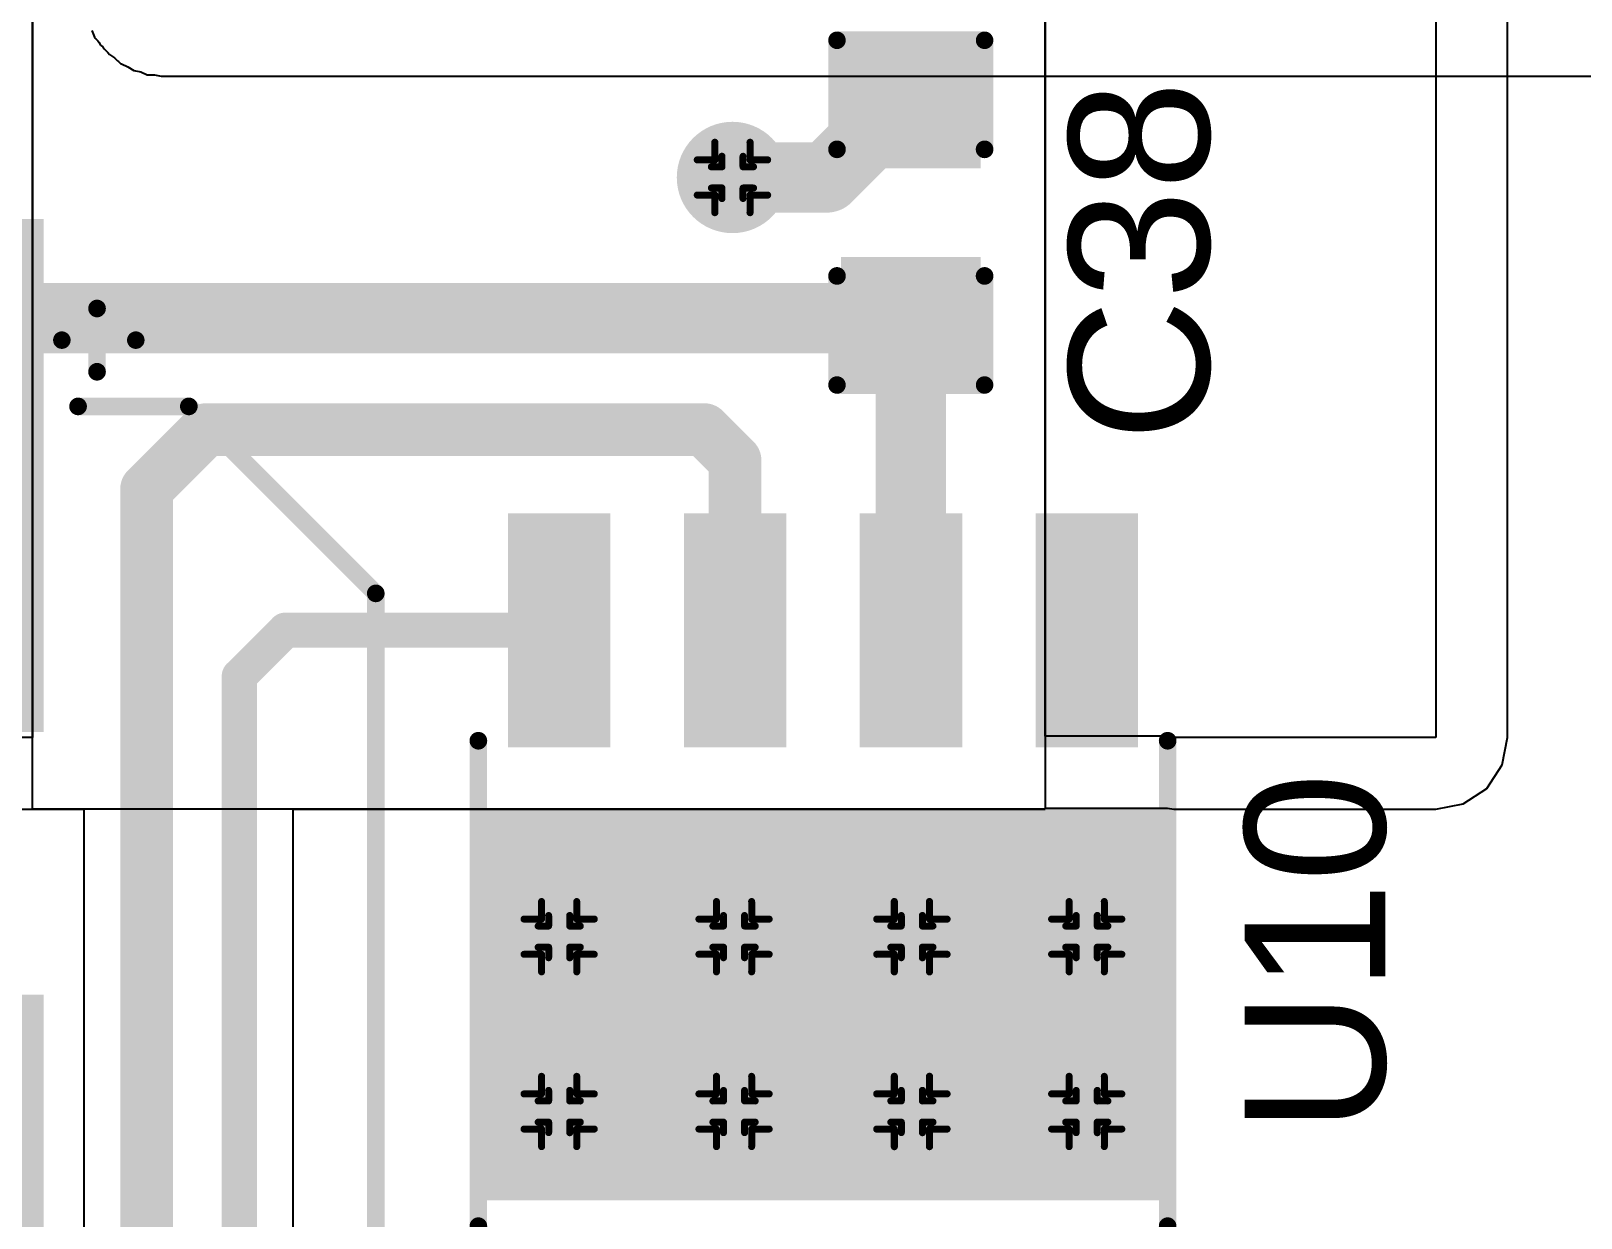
# Model space of a CAD drawing. Header units: inches. Extents: x -5 to 5258, y -4 to 5281.
# Drawn here: x 11.18 to 22.37, y 76.6 to 85.17 of the extents above; entities that cross this region are included whole.
import ezdxf

# ---------------------------------------------------------------- set-up
doc = ezdxf.new("R2010")
doc.units = ezdxf.units.IN
for name, color, linetype in [('Bottom Layer', 5, 'Continuous'), ('Bottom Solder', 6, 'Continuous'), ('Drill Drawing', 1, 'Continuous'), ('Top Layer', 1, 'Continuous'), ('Top Overlay', 2, 'Continuous'), ('Top Paste', 8, 'Continuous'), ('Top Solder', 216, 'Continuous'), ('Via Holes', 16, 'Continuous')]:
    doc.layers.add(name, color=color, linetype=linetype)
doc.styles.add('Arial', font='', dxfattribs={"height": 0.2})
doc.styles.get('Arial').set_extended_font_data('Arial')

# ---------------------------------------------------------------- blocks, each defined once
blk = doc.blocks.new('8_SO_P____P___5')
at = {"layer": 'Top Layer'}
for points in [[(-3.475, 2.205), (-1.925, 2.205), (-1.925, 1.605), (-3.475, 1.605)], [(1.925, 2.205), (3.475, 2.205), (3.475, 1.605), (1.925, 1.605)], [(-1.144, 1.144), (1.144, 1.144), (1.144, -1.144), (-1.144, -1.144)], [(-3.475, 0.935), (-1.925, 0.935), (-1.925, 0.335), (-3.475, 0.335)], [(1.925, 0.935), (3.475, 0.935), (3.475, 0.335), (1.925, 0.335)], [(-3.475, -0.335), (-1.925, -0.335), (-1.925, -0.935), (-3.475, -0.935)], [(1.925, -0.335), (3.475, -0.335), (3.475, -0.935), (1.925, -0.935)], [(-3.475, -1.605), (-1.925, -1.605), (-1.925, -2.205), (-3.475, -2.205)], [(1.925, -1.605), (3.475, -1.605), (3.475, -2.205), (1.925, -2.205)]]:
    blk.add_hatch(color=1, dxfattribs=at).paths.add_polyline_path(points)
at = {"layer": 'Top Paste'}
for points in [[(-3.475, 2.205), (-1.925, 2.205), (-1.925, 1.605), (-3.475, 1.605)], [(1.925, 2.205), (3.475, 2.205), (3.475, 1.605), (1.925, 1.605)], [(-1.144, 1.144), (1.144, 1.144), (1.144, -1.144), (-1.144, -1.144)], [(-3.475, 0.935), (-1.925, 0.935), (-1.925, 0.335), (-3.475, 0.335)], [(1.925, 0.935), (3.475, 0.935), (3.475, 0.335), (1.925, 0.335)], [(-3.475, -0.335), (-1.925, -0.335), (-1.925, -0.935), (-3.475, -0.935)], [(1.925, -0.335), (3.475, -0.335), (3.475, -0.935), (1.925, -0.935)], [(-3.475, -1.605), (-1.925, -1.605), (-1.925, -2.205), (-3.475, -2.205)], [(1.925, -1.605), (3.475, -1.605), (3.475, -2.205), (1.925, -2.205)]]:
    blk.add_hatch(color=8, dxfattribs=at).paths.add_polyline_path(points)
at = {"layer": 'Top Solder'}
for points in [[(-3.545, 2.275), (-1.855, 2.275), (-1.855, 1.535), (-3.545, 1.535)], [(1.855, 2.275), (3.545, 2.275), (3.545, 1.535), (1.855, 1.535)], [(-1.214, 1.214), (1.214, 1.214), (1.214, -1.214), (-1.214, -1.214)], [(-3.545, 1.005), (-1.855, 1.005), (-1.855, 0.265), (-3.545, 0.265)], [(1.855, 1.005), (3.545, 1.005), (3.545, 0.265), (1.855, 0.265)], [(-3.545, -0.265), (-1.855, -0.265), (-1.855, -1.005), (-3.545, -1.005)], [(1.855, -0.265), (3.545, -0.265), (3.545, -1.005), (1.855, -1.005)], [(-3.545, -1.535), (-1.855, -1.535), (-1.855, -2.275), (-3.545, -2.275)], [(1.855, -1.535), (3.545, -1.535), (3.545, -2.275), (1.855, -2.275)]]:
    blk.add_hatch(color=216, dxfattribs=at).paths.add_polyline_path(points)
at = {"layer": 'Top Overlay', "const_width": 0.127}
for points in [[(-1.603, 2.489), (1.902, 2.489)], [(-3.763, 2.045), (-3.636, 1.918)], [(-3.763, 2.045), (-3.763, 1.791)], [(-3.636, 1.918), (-3.763, 1.791)], [(-1.603, -2.489), (1.902, -2.489)]]:
    blk.add_lwpolyline(points, dxfattribs=at)
at = {"layer": 'Top Overlay', "const_width": 0.0635}
for points in [[(-1.635, 2.489, 1), (-1.571, 2.489, 1)], [(1.87, 2.489, 1), (1.934, 2.489, 1)], [(-3.795, 2.045, 1), (-3.732, 2.045, 1)], [(-3.795, 2.045, 1), (-3.732, 2.045, 1)], [(-3.668, 1.918, 1), (-3.605, 1.918, 1)], [(-3.668, 1.918, 1), (-3.605, 1.918, 1)], [(-3.795, 1.791, 1), (-3.732, 1.791, 1)], [(-3.795, 1.791, 1), (-3.732, 1.791, 1)], [(-1.635, -2.489, 1), (-1.571, -2.489, 1)], [(1.87, -2.489, 1), (1.934, -2.489, 1)]]:
    blk.add_lwpolyline(points, format="xyb", close=True, dxfattribs=at)
blk = doc.blocks.new('C___0603_132')
at = {"layer": 'Top Layer'}
for points in [[(-0.381, 0.445), (-0.381, -0.445), (-1.143, -0.445), (-1.143, 0.445)], [(1.143, 0.445), (1.143, -0.445), (0.381, -0.445), (0.381, 0.445)]]:
    blk.add_hatch(color=1, dxfattribs=at).paths.add_polyline_path(points)
at = {"layer": 'Top Paste'}
for points in [[(-0.381, 0.445), (-0.381, -0.445), (-1.143, -0.445), (-1.143, 0.445)], [(1.143, 0.445), (1.143, -0.445), (0.381, -0.445), (0.381, 0.445)]]:
    blk.add_hatch(color=8, dxfattribs=at).paths.add_polyline_path(points)
at = {"layer": 'Top Solder'}
for points in [[(-0.321, 0.504), (-0.321, -0.504), (-1.203, -0.504), (-1.203, 0.504)], [(1.203, 0.504), (1.203, -0.504), (0.321, -0.504), (0.321, 0.504)]]:
    blk.add_hatch(color=216, dxfattribs=at).paths.add_polyline_path(points)
at = {"layer": 'Top Overlay', "const_width": 0.127}
for points in [[(-0.457, 0.533), (-1.245, 0.533)], [(-1.245, -0.533), (-1.245, 0.533)], [(1.245, 0.533), (0.457, 0.533)], [(1.245, -0.533), (1.245, 0.533)], [(-0.457, -0.533), (-1.245, -0.533)], [(1.245, -0.533), (0.457, -0.533)]]:
    blk.add_lwpolyline(points, dxfattribs=at)
at = {"layer": 'Top Overlay', "const_width": 0.0635}
for points in [[(-1.276, 0.533, 1), (-1.213, 0.533, 1)], [(-1.276, 0.533, 1), (-1.213, 0.533, 1)], [(-0.489, 0.533, 1), (-0.425, 0.533, 1)], [(0.425, 0.533, 1), (0.489, 0.533, 1)], [(1.213, 0.533, 1), (1.276, 0.533, 1)], [(1.213, 0.533, 1), (1.276, 0.533, 1)], [(-1.276, -0.533, 1), (-1.213, -0.533, 1)], [(-1.276, -0.533, 1), (-1.213, -0.533, 1)], [(-0.489, -0.533, 1), (-0.425, -0.533, 1)], [(0.425, -0.533, 1), (0.489, -0.533, 1)], [(1.213, -0.533, 1), (1.276, -0.533, 1)], [(1.213, -0.533, 1), (1.276, -0.533, 1)]]:
    blk.add_lwpolyline(points, format="xyb", close=True, dxfattribs=at)
blk = doc.blocks.new('50SVPF10M_135')
at = {"layer": 'Top Layer'}
for points in [[(-4.55, 0.8), (-1.05, 0.8), (-1.05, -0.8), (-4.55, -0.8)], [(1.05, 0.8), (4.55, 0.8), (4.55, -0.8), (1.05, -0.8)]]:
    blk.add_hatch(color=1, dxfattribs=at).paths.add_polyline_path(points)
at = {"layer": 'Top Paste'}
for points in [[(-4.55, 0.8), (-1.05, 0.8), (-1.05, -0.8), (-4.55, -0.8)], [(1.05, 0.8), (4.55, 0.8), (4.55, -0.8), (1.05, -0.8)]]:
    blk.add_hatch(color=8, dxfattribs=at).paths.add_polyline_path(points)
at = {"layer": 'Top Solder'}
for points in [[(-4.652, 0.902), (-0.948, 0.902), (-0.948, -0.902), (-4.652, -0.902)], [(0.948, 0.902), (4.652, 0.902), (4.652, -0.902), (0.948, -0.902)]]:
    blk.add_hatch(color=216, dxfattribs=at).paths.add_polyline_path(points)
at = {"layer": 'Top Overlay', "const_width": 0.127}
for points in [[(-3.3, 1.95), (-1.95, 3.3)], [(3.3, 3.3), (-1.95, 3.3)], [(3.3, 1.15), (3.3, 3.3)], [(-3.3, 1.15), (-3.3, 1.95)], [(-3.779, 1.033), (-3.779, 1.567)], [(-3.55, 1.287), (-4.007, 1.287)], [(-3.3, -1.95), (-3.3, -1.15)], [(3.3, -3.3), (3.3, -1.15)], [(-1.95, -3.3), (-3.3, -1.95)], [(3.3, -3.3), (-1.95, -3.3)]]:
    blk.add_lwpolyline(points, dxfattribs=at)
at = {"layer": 'Top Overlay', "const_width": 0.0635}
for points in [[(-1.982, 3.3, 1), (-1.918, 3.3, 1)], [(-1.982, 3.3, 1), (-1.918, 3.3, 1)], [(3.268, 3.3, 1), (3.332, 3.3, 1)], [(3.268, 3.3, 1), (3.332, 3.3, 1)], [(-3.332, 1.95, 1), (-3.268, 1.95, 1)], [(-3.332, 1.95, 1), (-3.268, 1.95, 1)], [(-3.81, 1.567, 1), (-3.747, 1.567, 1)], [(-4.039, 1.287, 1), (-3.975, 1.287, 1)], [(-3.582, 1.287, 1), (-3.518, 1.287, 1)], [(-3.332, 1.15, 1), (-3.268, 1.15, 1)], [(3.268, 1.15, 1), (3.332, 1.15, 1)], [(-3.81, 1.033, 1), (-3.747, 1.033, 1)], [(-3.332, -1.15, 1), (-3.268, -1.15, 1)], [(3.268, -1.15, 1), (3.332, -1.15, 1)], [(-3.332, -1.95, 1), (-3.268, -1.95, 1)], [(-3.332, -1.95, 1), (-3.268, -1.95, 1)], [(-1.982, -3.3, 1), (-1.918, -3.3, 1)], [(-1.982, -3.3, 1), (-1.918, -3.3, 1)], [(3.268, -3.3, 1), (3.332, -3.3, 1)], [(3.268, -3.3, 1), (3.332, -3.3, 1)]]:
    blk.add_lwpolyline(points, format="xyb", close=True, dxfattribs=at)

msp = doc.modelspace()

# ---------------------------------------------------------------- hatches: boundary and pattern name
at = {"layer": 'Bottom Layer'}
h = msp.add_hatch(color=5, dxfattribs=at)
edge = h.paths.add_edge_path()
edge.add_arc((16.241, 84.117), 0.3, 0, 360)
h = msp.add_hatch(color=5, dxfattribs=at)
edge = h.paths.add_edge_path()
edge.add_arc((14.99, 78.635), 0.3, 0, 360)
h = msp.add_hatch(color=5, dxfattribs=at)
edge = h.paths.add_edge_path()
edge.add_arc((16.253, 78.635), 0.3, 0, 360)
h = msp.add_hatch(color=5, dxfattribs=at)
edge = h.paths.add_edge_path()
edge.add_arc((17.537, 78.635), 0.3, 0, 360)
h = msp.add_hatch(color=5, dxfattribs=at)
edge = h.paths.add_edge_path()
edge.add_arc((18.8, 78.635), 0.3, 0, 360)
h = msp.add_hatch(color=5, dxfattribs=at)
edge = h.paths.add_edge_path()
edge.add_arc((14.99, 77.373), 0.3, 0, 360)
h = msp.add_hatch(color=5, dxfattribs=at)
edge = h.paths.add_edge_path()
edge.add_arc((16.253, 77.373), 0.3, 0, 360)
h = msp.add_hatch(color=5, dxfattribs=at)
edge = h.paths.add_edge_path()
edge.add_arc((17.537, 77.373), 0.3, 0, 360)
h = msp.add_hatch(color=5, dxfattribs=at)
edge = h.paths.add_edge_path()
edge.add_arc((18.8, 77.373), 0.3, 0, 360)
at = {"layer": 'Bottom Solder'}
h = msp.add_hatch(color=6, dxfattribs=at)
edge = h.paths.add_edge_path()
edge.add_arc((16.241, 84.117), 0.402, 0, 360)
h = msp.add_hatch(color=6, dxfattribs=at)
edge = h.paths.add_edge_path()
edge.add_arc((14.99, 78.635), 0.402, 0, 360)
h = msp.add_hatch(color=6, dxfattribs=at)
edge = h.paths.add_edge_path()
edge.add_arc((16.253, 78.635), 0.402, 0, 360)
h = msp.add_hatch(color=6, dxfattribs=at)
edge = h.paths.add_edge_path()
edge.add_arc((17.537, 78.635), 0.402, 0, 360)
h = msp.add_hatch(color=6, dxfattribs=at)
edge = h.paths.add_edge_path()
edge.add_arc((18.8, 78.635), 0.402, 0, 360)
h = msp.add_hatch(color=6, dxfattribs=at)
edge = h.paths.add_edge_path()
edge.add_arc((14.99, 77.373), 0.402, 0, 360)
h = msp.add_hatch(color=6, dxfattribs=at)
edge = h.paths.add_edge_path()
edge.add_arc((16.253, 77.373), 0.402, 0, 360)
h = msp.add_hatch(color=6, dxfattribs=at)
edge = h.paths.add_edge_path()
edge.add_arc((17.537, 77.373), 0.402, 0, 360)
h = msp.add_hatch(color=6, dxfattribs=at)
edge = h.paths.add_edge_path()
edge.add_arc((18.8, 77.373), 0.402, 0, 360)
at = {"layer": 'Top Layer'}
h = msp.add_hatch(color=1, dxfattribs=at)
edge = h.paths.add_edge_path()
edge.add_arc((16.241, 84.117), 0.3, 0, 360)
msp.add_hatch(color=1, dxfattribs=at).paths.add_polyline_path([(19.384, 79.564), (14.406, 79.564), (14.406, 76.731), (19.384, 76.731)])
h = msp.add_hatch(color=1, dxfattribs=at)
edge = h.paths.add_edge_path()
edge.add_arc((14.99, 78.635), 0.3, 0, 360)
h = msp.add_hatch(color=1, dxfattribs=at)
edge = h.paths.add_edge_path()
edge.add_arc((16.253, 78.635), 0.3, 0, 360)
h = msp.add_hatch(color=1, dxfattribs=at)
edge = h.paths.add_edge_path()
edge.add_arc((17.537, 78.635), 0.3, 0, 360)
h = msp.add_hatch(color=1, dxfattribs=at)
edge = h.paths.add_edge_path()
edge.add_arc((18.8, 78.635), 0.3, 0, 360)
h = msp.add_hatch(color=1, dxfattribs=at)
edge = h.paths.add_edge_path()
edge.add_arc((14.99, 77.373), 0.3, 0, 360)
h = msp.add_hatch(color=1, dxfattribs=at)
edge = h.paths.add_edge_path()
edge.add_arc((16.253, 77.373), 0.3, 0, 360)
h = msp.add_hatch(color=1, dxfattribs=at)
edge = h.paths.add_edge_path()
edge.add_arc((17.537, 77.373), 0.3, 0, 360)
h = msp.add_hatch(color=1, dxfattribs=at)
edge = h.paths.add_edge_path()
edge.add_arc((18.8, 77.373), 0.3, 0, 360)
at = {"layer": 'Top Solder'}
h = msp.add_hatch(color=216, dxfattribs=at)
edge = h.paths.add_edge_path()
edge.add_arc((16.241, 84.117), 0.402, 0, 360)
h = msp.add_hatch(color=216, dxfattribs=at)
edge = h.paths.add_edge_path()
edge.add_arc((14.99, 78.635), 0.402, 0, 360)
h = msp.add_hatch(color=216, dxfattribs=at)
edge = h.paths.add_edge_path()
edge.add_arc((16.253, 78.635), 0.402, 0, 360)
h = msp.add_hatch(color=216, dxfattribs=at)
edge = h.paths.add_edge_path()
edge.add_arc((17.537, 78.635), 0.402, 0, 360)
h = msp.add_hatch(color=216, dxfattribs=at)
edge = h.paths.add_edge_path()
edge.add_arc((18.8, 78.635), 0.402, 0, 360)
h = msp.add_hatch(color=216, dxfattribs=at)
edge = h.paths.add_edge_path()
edge.add_arc((14.99, 77.373), 0.402, 0, 360)
h = msp.add_hatch(color=216, dxfattribs=at)
edge = h.paths.add_edge_path()
edge.add_arc((16.253, 77.373), 0.402, 0, 360)
h = msp.add_hatch(color=216, dxfattribs=at)
edge = h.paths.add_edge_path()
edge.add_arc((17.537, 77.373), 0.402, 0, 360)
h = msp.add_hatch(color=216, dxfattribs=at)
edge = h.paths.add_edge_path()
edge.add_arc((18.8, 77.373), 0.402, 0, 360)
at = {"layer": 'Via Holes'}
h = msp.add_hatch(color=7, dxfattribs=at)
edge = h.paths.add_edge_path()
edge.add_arc((16.241, 84.117), 0.15, 0, 360)
h = msp.add_hatch(color=7, dxfattribs=at)
edge = h.paths.add_edge_path()
edge.add_arc((14.99, 78.635), 0.15, 0, 360)
h = msp.add_hatch(color=7, dxfattribs=at)
edge = h.paths.add_edge_path()
edge.add_arc((16.253, 78.635), 0.15, 0, 360)
h = msp.add_hatch(color=7, dxfattribs=at)
edge = h.paths.add_edge_path()
edge.add_arc((17.537, 78.635), 0.15, 0, 360)
h = msp.add_hatch(color=7, dxfattribs=at)
edge = h.paths.add_edge_path()
edge.add_arc((18.8, 78.635), 0.15, 0, 360)
h = msp.add_hatch(color=7, dxfattribs=at)
edge = h.paths.add_edge_path()
edge.add_arc((14.99, 77.373), 0.15, 0, 360)
h = msp.add_hatch(color=7, dxfattribs=at)
edge = h.paths.add_edge_path()
edge.add_arc((16.253, 77.373), 0.15, 0, 360)
h = msp.add_hatch(color=7, dxfattribs=at)
edge = h.paths.add_edge_path()
edge.add_arc((17.537, 77.373), 0.15, 0, 360)
h = msp.add_hatch(color=7, dxfattribs=at)
edge = h.paths.add_edge_path()
edge.add_arc((18.8, 77.373), 0.15, 0, 360)

# ---------------------------------------------------------------- linework, layer by layer
at = {"layer": 'Bottom Layer'}
for p, q in [((11.615, 85.178), (11.634, 85.13)), ((11.634, 85.13), (11.639, 85.124)), ((11.639, 85.124), (11.64, 85.123)), ((11.64, 85.123), (11.641, 85.121)), ((11.641, 85.121), (11.653, 85.109)), ((11.653, 85.109), (11.658, 85.103)), ((11.658, 85.103), (11.665, 85.095)), ((11.665, 85.095), (11.678, 85.073)), ((11.678, 85.073), (11.693, 85.061)), ((11.693, 85.061), (11.703, 85.046)), ((11.703, 85.046), (11.717, 85.032)), ((11.717, 85.032), (11.724, 85.027)), ((11.724, 85.027), (11.729, 85.019)), ((11.729, 85.019), (11.743, 85.005)), ((11.743, 85.005), (11.779, 84.982)), ((11.779, 84.982), (11.8, 84.96)), ((11.8, 84.96), (11.8, 84.96)), ((11.8, 84.96), (11.808, 84.955)), ((11.808, 84.955), (11.808, 84.955)), ((11.808, 84.955), (11.822, 84.941)), ((11.822, 84.941), (11.828, 84.937)), ((11.828, 84.937), (11.875, 84.917)), ((11.875, 84.917), (11.918, 84.889)), ((11.918, 84.889), (11.968, 84.879)), ((11.968, 84.879), (12.015, 84.859)), ((12.015, 84.859), (12.066, 84.859)), ((12.066, 84.859), (12.116, 84.849)), ((12.116, 84.849), (14.365, 84.849)), ((14.365, 84.849), (33.004, 84.849))]:
    msp.add_line(p, q, dxfattribs=at)
at = {"layer": 'Drill Drawing', "const_width": 0.0508}
for points in [[(16.114, 84.244), (16.114, 84.371)], [(16.114, 84.371), (16.368, 84.371)], [(16.165, 84.194), (16.165, 84.27)], [(16.165, 84.27), (16.317, 84.27)], [(16.317, 84.194), (16.317, 84.27)], [(16.368, 84.244), (16.368, 84.371)], [(15.987, 83.99), (15.987, 84.244)], [(15.987, 84.244), (16.114, 84.244)], [(16.089, 84.041), (16.089, 84.194)], [(16.089, 84.194), (16.165, 84.194)], [(16.317, 84.194), (16.393, 84.194)], [(16.368, 84.244), (16.495, 84.244)], [(16.393, 84.041), (16.393, 84.194)], [(16.495, 83.99), (16.495, 84.244)], [(15.987, 83.99), (16.114, 83.99)], [(16.089, 84.041), (16.165, 84.041)], [(16.114, 83.863), (16.114, 83.99)], [(16.165, 83.965), (16.165, 84.041)], [(16.165, 83.965), (16.317, 83.965)], [(16.317, 84.041), (16.393, 84.041)], [(16.317, 83.965), (16.317, 84.041)], [(16.368, 83.99), (16.495, 83.99)], [(16.368, 83.863), (16.368, 83.99)], [(16.114, 83.863), (16.368, 83.863)], [(14.863, 78.762), (14.863, 78.889)], [(14.863, 78.889), (15.117, 78.889)], [(14.914, 78.712), (14.914, 78.788)], [(14.914, 78.788), (15.066, 78.788)], [(15.066, 78.712), (15.066, 78.788)], [(15.117, 78.762), (15.117, 78.889)], [(16.126, 78.762), (16.126, 78.889)], [(16.126, 78.889), (16.38, 78.889)], [(16.176, 78.712), (16.176, 78.788)], [(16.176, 78.788), (16.329, 78.788)], [(16.329, 78.712), (16.329, 78.788)], [(16.38, 78.762), (16.38, 78.889)], [(17.41, 78.762), (17.41, 78.889)], [(17.41, 78.889), (17.664, 78.889)], [(17.461, 78.712), (17.461, 78.788)], [(17.461, 78.788), (17.613, 78.788)], [(17.613, 78.712), (17.613, 78.788)], [(17.664, 78.762), (17.664, 78.889)], [(18.673, 78.762), (18.673, 78.889)], [(18.673, 78.889), (18.927, 78.889)], [(18.724, 78.712), (18.724, 78.788)], [(18.724, 78.788), (18.876, 78.788)], [(18.876, 78.712), (18.876, 78.788)], [(18.927, 78.762), (18.927, 78.889)], [(14.736, 78.508), (14.736, 78.762)], [(14.736, 78.762), (14.863, 78.762)], [(14.837, 78.559), (14.837, 78.712)], [(14.837, 78.712), (14.914, 78.712)], [(15.066, 78.712), (15.142, 78.712)], [(15.117, 78.762), (15.244, 78.762)], [(15.142, 78.559), (15.142, 78.712)], [(15.244, 78.508), (15.244, 78.762)], [(15.999, 78.508), (15.999, 78.762)], [(15.999, 78.762), (16.126, 78.762)], [(16.1, 78.559), (16.1, 78.712)], [(16.1, 78.712), (16.176, 78.712)], [(16.329, 78.712), (16.405, 78.712)], [(16.38, 78.762), (16.507, 78.762)], [(16.405, 78.559), (16.405, 78.712)], [(16.507, 78.508), (16.507, 78.762)], [(17.283, 78.508), (17.283, 78.762)], [(17.283, 78.762), (17.41, 78.762)], [(17.384, 78.559), (17.384, 78.712)], [(17.384, 78.712), (17.461, 78.712)], [(17.613, 78.712), (17.689, 78.712)], [(17.664, 78.762), (17.791, 78.762)], [(17.689, 78.559), (17.689, 78.712)], [(17.791, 78.508), (17.791, 78.762)], [(18.546, 78.508), (18.546, 78.762)], [(18.546, 78.762), (18.673, 78.762)], [(18.647, 78.559), (18.647, 78.712)], [(18.647, 78.712), (18.724, 78.712)], [(18.876, 78.712), (18.952, 78.712)], [(18.927, 78.762), (19.054, 78.762)], [(18.952, 78.559), (18.952, 78.712)], [(19.054, 78.508), (19.054, 78.762)], [(14.837, 78.559), (14.914, 78.559)], [(14.914, 78.483), (14.914, 78.559)], [(15.066, 78.559), (15.142, 78.559)], [(15.066, 78.483), (15.066, 78.559)], [(16.1, 78.559), (16.176, 78.559)], [(16.176, 78.483), (16.176, 78.559)], [(16.329, 78.559), (16.405, 78.559)], [(16.329, 78.483), (16.329, 78.559)], [(17.384, 78.559), (17.461, 78.559)], [(17.461, 78.483), (17.461, 78.559)], [(17.613, 78.559), (17.689, 78.559)], [(17.613, 78.483), (17.613, 78.559)], [(18.647, 78.559), (18.724, 78.559)], [(18.724, 78.483), (18.724, 78.559)], [(18.876, 78.559), (18.952, 78.559)], [(18.876, 78.483), (18.876, 78.559)], [(14.736, 78.508), (14.863, 78.508)], [(14.863, 78.381), (14.863, 78.508)], [(14.914, 78.483), (15.066, 78.483)], [(15.117, 78.508), (15.244, 78.508)], [(15.117, 78.381), (15.117, 78.508)], [(15.999, 78.508), (16.126, 78.508)], [(16.126, 78.381), (16.126, 78.508)], [(16.176, 78.483), (16.329, 78.483)], [(16.38, 78.508), (16.507, 78.508)], [(16.38, 78.381), (16.38, 78.508)], [(17.283, 78.508), (17.41, 78.508)], [(17.41, 78.381), (17.41, 78.508)], [(17.461, 78.483), (17.613, 78.483)], [(17.664, 78.508), (17.791, 78.508)], [(17.664, 78.381), (17.664, 78.508)], [(18.546, 78.508), (18.673, 78.508)], [(18.673, 78.381), (18.673, 78.508)], [(18.724, 78.483), (18.876, 78.483)], [(18.927, 78.508), (19.054, 78.508)], [(18.927, 78.381), (18.927, 78.508)], [(14.863, 78.381), (15.117, 78.381)], [(16.126, 78.381), (16.38, 78.381)], [(17.41, 78.381), (17.664, 78.381)], [(18.673, 78.381), (18.927, 78.381)], [(14.863, 77.5), (14.863, 77.627)], [(14.863, 77.627), (15.117, 77.627)], [(15.117, 77.5), (15.117, 77.627)], [(16.126, 77.5), (16.126, 77.627)], [(16.126, 77.627), (16.38, 77.627)], [(16.38, 77.5), (16.38, 77.627)], [(17.41, 77.5), (17.41, 77.627)], [(17.41, 77.627), (17.664, 77.627)], [(17.664, 77.5), (17.664, 77.627)], [(18.673, 77.5), (18.673, 77.627)], [(18.673, 77.627), (18.927, 77.627)], [(18.927, 77.5), (18.927, 77.627)], [(14.736, 77.246), (14.736, 77.5)], [(14.736, 77.5), (14.863, 77.5)], [(14.837, 77.296), (14.837, 77.449)], [(14.837, 77.449), (14.914, 77.449)], [(14.914, 77.449), (14.914, 77.525)], [(14.914, 77.525), (15.066, 77.525)], [(15.066, 77.449), (15.066, 77.525)], [(15.066, 77.449), (15.142, 77.449)], [(15.117, 77.5), (15.244, 77.5)], [(15.142, 77.296), (15.142, 77.449)], [(15.244, 77.246), (15.244, 77.5)], [(15.999, 77.246), (15.999, 77.5)], [(15.999, 77.5), (16.126, 77.5)], [(16.1, 77.296), (16.1, 77.449)], [(16.1, 77.449), (16.176, 77.449)], [(16.176, 77.449), (16.176, 77.525)], [(16.176, 77.525), (16.329, 77.525)], [(16.329, 77.449), (16.329, 77.525)], [(16.329, 77.449), (16.405, 77.449)], [(16.38, 77.5), (16.507, 77.5)], [(16.405, 77.296), (16.405, 77.449)], [(16.507, 77.246), (16.507, 77.5)], [(17.283, 77.246), (17.283, 77.5)], [(17.283, 77.5), (17.41, 77.5)], [(17.384, 77.296), (17.384, 77.449)], [(17.384, 77.449), (17.461, 77.449)], [(17.461, 77.449), (17.461, 77.525)], [(17.461, 77.525), (17.613, 77.525)], [(17.613, 77.449), (17.613, 77.525)], [(17.613, 77.449), (17.689, 77.449)], [(17.664, 77.5), (17.791, 77.5)], [(17.689, 77.296), (17.689, 77.449)], [(17.791, 77.246), (17.791, 77.5)], [(18.546, 77.246), (18.546, 77.5)], [(18.546, 77.5), (18.673, 77.5)], [(18.647, 77.296), (18.647, 77.449)], [(18.647, 77.449), (18.724, 77.449)], [(18.724, 77.449), (18.724, 77.525)], [(18.724, 77.525), (18.876, 77.525)], [(18.876, 77.449), (18.876, 77.525)], [(18.876, 77.449), (18.952, 77.449)], [(18.927, 77.5), (19.054, 77.5)], [(18.952, 77.296), (18.952, 77.449)], [(19.054, 77.246), (19.054, 77.5)], [(14.736, 77.246), (14.863, 77.246)], [(14.837, 77.296), (14.914, 77.296)], [(14.863, 77.119), (14.863, 77.246)], [(14.914, 77.22), (14.914, 77.296)], [(14.914, 77.22), (15.066, 77.22)], [(15.066, 77.296), (15.142, 77.296)], [(15.066, 77.22), (15.066, 77.296)], [(15.117, 77.246), (15.244, 77.246)], [(15.117, 77.119), (15.117, 77.246)], [(15.999, 77.246), (16.126, 77.246)], [(16.1, 77.296), (16.176, 77.296)], [(16.126, 77.119), (16.126, 77.246)], [(16.176, 77.22), (16.176, 77.296)], [(16.176, 77.22), (16.329, 77.22)], [(16.329, 77.296), (16.405, 77.296)], [(16.329, 77.22), (16.329, 77.296)], [(16.38, 77.246), (16.507, 77.246)], [(16.38, 77.119), (16.38, 77.246)], [(17.283, 77.246), (17.41, 77.246)], [(17.384, 77.296), (17.461, 77.296)], [(17.41, 77.119), (17.41, 77.246)], [(17.461, 77.22), (17.461, 77.296)], [(17.461, 77.22), (17.613, 77.22)], [(17.613, 77.296), (17.689, 77.296)], [(17.613, 77.22), (17.613, 77.296)], [(17.664, 77.246), (17.791, 77.246)], [(17.664, 77.119), (17.664, 77.246)], [(18.546, 77.246), (18.673, 77.246)], [(18.647, 77.296), (18.724, 77.296)], [(18.673, 77.119), (18.673, 77.246)], [(18.724, 77.22), (18.724, 77.296)], [(18.724, 77.22), (18.876, 77.22)], [(18.876, 77.296), (18.952, 77.296)], [(18.876, 77.22), (18.876, 77.296)], [(18.927, 77.246), (19.054, 77.246)], [(18.927, 77.119), (18.927, 77.246)], [(14.863, 77.119), (15.117, 77.119)], [(16.126, 77.119), (16.38, 77.119)], [(17.41, 77.119), (17.664, 77.119)], [(18.673, 77.119), (18.927, 77.119)]]:
    msp.add_lwpolyline(points, dxfattribs=at)
at = {"layer": 'Drill Drawing', "const_width": 0.0254}
for points in [[(16.101, 84.371, 1), (16.127, 84.371, 1)], [(16.101, 84.371, 1), (16.127, 84.371, 1)], [(16.152, 84.27, 1), (16.178, 84.27, 1)], [(16.152, 84.27, 1), (16.178, 84.27, 1)], [(16.305, 84.27, 1), (16.33, 84.27, 1)], [(16.305, 84.27, 1), (16.33, 84.27, 1)], [(16.355, 84.371, 1), (16.381, 84.371, 1)], [(16.355, 84.371, 1), (16.381, 84.371, 1)], [(15.974, 84.244, 1), (16, 84.244, 1)], [(15.974, 84.244, 1), (16, 84.244, 1)], [(16.076, 84.194, 1), (16.101, 84.194, 1)], [(16.076, 84.194, 1), (16.101, 84.194, 1)], [(16.101, 84.244, 1), (16.127, 84.244, 1)], [(16.101, 84.244, 1), (16.127, 84.244, 1)], [(16.152, 84.194, 1), (16.178, 84.194, 1)], [(16.152, 84.194, 1), (16.178, 84.194, 1)], [(16.305, 84.194, 1), (16.33, 84.194, 1)], [(16.305, 84.194, 1), (16.33, 84.194, 1)], [(16.355, 84.244, 1), (16.381, 84.244, 1)], [(16.355, 84.244, 1), (16.381, 84.244, 1)], [(16.381, 84.194, 1), (16.406, 84.194, 1)], [(16.381, 84.194, 1), (16.406, 84.194, 1)], [(16.482, 84.244, 1), (16.508, 84.244, 1)], [(16.482, 84.244, 1), (16.508, 84.244, 1)], [(15.974, 83.99, 1), (16, 83.99, 1)], [(15.974, 83.99, 1), (16, 83.99, 1)], [(16.076, 84.041, 1), (16.101, 84.041, 1)], [(16.076, 84.041, 1), (16.101, 84.041, 1)], [(16.101, 83.99, 1), (16.127, 83.99, 1)], [(16.101, 83.99, 1), (16.127, 83.99, 1)], [(16.152, 84.041, 1), (16.178, 84.041, 1)], [(16.152, 84.041, 1), (16.178, 84.041, 1)], [(16.152, 83.965, 1), (16.178, 83.965, 1)], [(16.152, 83.965, 1), (16.178, 83.965, 1)], [(16.305, 84.041, 1), (16.33, 84.041, 1)], [(16.305, 84.041, 1), (16.33, 84.041, 1)], [(16.305, 83.965, 1), (16.33, 83.965, 1)], [(16.305, 83.965, 1), (16.33, 83.965, 1)], [(16.355, 83.99, 1), (16.381, 83.99, 1)], [(16.355, 83.99, 1), (16.381, 83.99, 1)], [(16.381, 84.041, 1), (16.406, 84.041, 1)], [(16.381, 84.041, 1), (16.406, 84.041, 1)], [(16.482, 83.99, 1), (16.508, 83.99, 1)], [(16.482, 83.99, 1), (16.508, 83.99, 1)], [(16.101, 83.863, 1), (16.127, 83.863, 1)], [(16.101, 83.863, 1), (16.127, 83.863, 1)], [(16.355, 83.863, 1), (16.381, 83.863, 1)], [(16.355, 83.863, 1), (16.381, 83.863, 1)], [(14.85, 78.889, 1), (14.875, 78.889, 1)], [(14.85, 78.889, 1), (14.875, 78.889, 1)], [(14.901, 78.788, 1), (14.926, 78.788, 1)], [(14.901, 78.788, 1), (14.926, 78.788, 1)], [(15.053, 78.788, 1), (15.079, 78.788, 1)], [(15.053, 78.788, 1), (15.079, 78.788, 1)], [(15.104, 78.889, 1), (15.129, 78.889, 1)], [(15.104, 78.889, 1), (15.129, 78.889, 1)], [(16.113, 78.889, 1), (16.138, 78.889, 1)], [(16.113, 78.889, 1), (16.138, 78.889, 1)], [(16.164, 78.788, 1), (16.189, 78.788, 1)], [(16.164, 78.788, 1), (16.189, 78.788, 1)], [(16.316, 78.788, 1), (16.341, 78.788, 1)], [(16.316, 78.788, 1), (16.341, 78.788, 1)], [(16.367, 78.889, 1), (16.392, 78.889, 1)], [(16.367, 78.889, 1), (16.392, 78.889, 1)], [(17.397, 78.889, 1), (17.423, 78.889, 1)], [(17.397, 78.889, 1), (17.423, 78.889, 1)], [(17.448, 78.788, 1), (17.473, 78.788, 1)], [(17.448, 78.788, 1), (17.473, 78.788, 1)], [(17.6, 78.788, 1), (17.626, 78.788, 1)], [(17.6, 78.788, 1), (17.626, 78.788, 1)], [(17.651, 78.889, 1), (17.677, 78.889, 1)], [(17.651, 78.889, 1), (17.677, 78.889, 1)], [(18.66, 78.889, 1), (18.685, 78.889, 1)], [(18.66, 78.889, 1), (18.685, 78.889, 1)], [(18.711, 78.788, 1), (18.736, 78.788, 1)], [(18.711, 78.788, 1), (18.736, 78.788, 1)], [(18.863, 78.788, 1), (18.889, 78.788, 1)], [(18.863, 78.788, 1), (18.889, 78.788, 1)], [(18.914, 78.889, 1), (18.939, 78.889, 1)], [(18.914, 78.889, 1), (18.939, 78.889, 1)], [(14.723, 78.762, 1), (14.748, 78.762, 1)], [(14.723, 78.762, 1), (14.748, 78.762, 1)], [(14.825, 78.712, 1), (14.85, 78.712, 1)], [(14.825, 78.712, 1), (14.85, 78.712, 1)], [(14.85, 78.762, 1), (14.875, 78.762, 1)], [(14.85, 78.762, 1), (14.875, 78.762, 1)], [(14.901, 78.712, 1), (14.926, 78.712, 1)], [(14.901, 78.712, 1), (14.926, 78.712, 1)], [(15.053, 78.712, 1), (15.079, 78.712, 1)], [(15.053, 78.712, 1), (15.079, 78.712, 1)], [(15.104, 78.762, 1), (15.129, 78.762, 1)], [(15.104, 78.762, 1), (15.129, 78.762, 1)], [(15.129, 78.712, 1), (15.155, 78.712, 1)], [(15.129, 78.712, 1), (15.155, 78.712, 1)], [(15.231, 78.762, 1), (15.256, 78.762, 1)], [(15.231, 78.762, 1), (15.256, 78.762, 1)], [(15.986, 78.762, 1), (16.011, 78.762, 1)], [(15.986, 78.762, 1), (16.011, 78.762, 1)], [(16.087, 78.712, 1), (16.113, 78.712, 1)], [(16.087, 78.712, 1), (16.113, 78.712, 1)], [(16.113, 78.762, 1), (16.138, 78.762, 1)], [(16.113, 78.762, 1), (16.138, 78.762, 1)], [(16.164, 78.712, 1), (16.189, 78.712, 1)], [(16.164, 78.712, 1), (16.189, 78.712, 1)], [(16.316, 78.712, 1), (16.341, 78.712, 1)], [(16.316, 78.712, 1), (16.341, 78.712, 1)], [(16.367, 78.762, 1), (16.392, 78.762, 1)], [(16.367, 78.762, 1), (16.392, 78.762, 1)], [(16.392, 78.712, 1), (16.418, 78.712, 1)], [(16.392, 78.712, 1), (16.418, 78.712, 1)], [(16.494, 78.762, 1), (16.519, 78.762, 1)], [(16.494, 78.762, 1), (16.519, 78.762, 1)], [(17.27, 78.762, 1), (17.296, 78.762, 1)], [(17.27, 78.762, 1), (17.296, 78.762, 1)], [(17.372, 78.712, 1), (17.397, 78.712, 1)], [(17.372, 78.712, 1), (17.397, 78.712, 1)], [(17.397, 78.762, 1), (17.423, 78.762, 1)], [(17.397, 78.762, 1), (17.423, 78.762, 1)], [(17.448, 78.712, 1), (17.473, 78.712, 1)], [(17.448, 78.712, 1), (17.473, 78.712, 1)], [(17.6, 78.712, 1), (17.626, 78.712, 1)], [(17.6, 78.712, 1), (17.626, 78.712, 1)], [(17.651, 78.762, 1), (17.677, 78.762, 1)], [(17.651, 78.762, 1), (17.677, 78.762, 1)], [(17.677, 78.712, 1), (17.702, 78.712, 1)], [(17.677, 78.712, 1), (17.702, 78.712, 1)], [(17.778, 78.762, 1), (17.804, 78.762, 1)], [(17.778, 78.762, 1), (17.804, 78.762, 1)], [(18.533, 78.762, 1), (18.558, 78.762, 1)], [(18.533, 78.762, 1), (18.558, 78.762, 1)], [(18.635, 78.712, 1), (18.66, 78.712, 1)], [(18.635, 78.712, 1), (18.66, 78.712, 1)], [(18.66, 78.762, 1), (18.685, 78.762, 1)], [(18.66, 78.762, 1), (18.685, 78.762, 1)], [(18.711, 78.712, 1), (18.736, 78.712, 1)], [(18.711, 78.712, 1), (18.736, 78.712, 1)], [(18.863, 78.712, 1), (18.889, 78.712, 1)], [(18.863, 78.712, 1), (18.889, 78.712, 1)], [(18.914, 78.762, 1), (18.939, 78.762, 1)], [(18.914, 78.762, 1), (18.939, 78.762, 1)], [(18.939, 78.712, 1), (18.965, 78.712, 1)], [(18.939, 78.712, 1), (18.965, 78.712, 1)], [(19.041, 78.762, 1), (19.066, 78.762, 1)], [(19.041, 78.762, 1), (19.066, 78.762, 1)], [(14.825, 78.559, 1), (14.85, 78.559, 1)], [(14.825, 78.559, 1), (14.85, 78.559, 1)], [(14.901, 78.559, 1), (14.926, 78.559, 1)], [(14.901, 78.559, 1), (14.926, 78.559, 1)], [(15.053, 78.559, 1), (15.079, 78.559, 1)], [(15.053, 78.559, 1), (15.079, 78.559, 1)], [(15.129, 78.559, 1), (15.155, 78.559, 1)], [(15.129, 78.559, 1), (15.155, 78.559, 1)], [(16.087, 78.559, 1), (16.113, 78.559, 1)], [(16.087, 78.559, 1), (16.113, 78.559, 1)], [(16.164, 78.559, 1), (16.189, 78.559, 1)], [(16.164, 78.559, 1), (16.189, 78.559, 1)], [(16.316, 78.559, 1), (16.341, 78.559, 1)], [(16.316, 78.559, 1), (16.341, 78.559, 1)], [(16.392, 78.559, 1), (16.418, 78.559, 1)], [(16.392, 78.559, 1), (16.418, 78.559, 1)], [(17.372, 78.559, 1), (17.397, 78.559, 1)], [(17.372, 78.559, 1), (17.397, 78.559, 1)], [(17.448, 78.559, 1), (17.473, 78.559, 1)], [(17.448, 78.559, 1), (17.473, 78.559, 1)], [(17.6, 78.559, 1), (17.626, 78.559, 1)], [(17.6, 78.559, 1), (17.626, 78.559, 1)], [(17.677, 78.559, 1), (17.702, 78.559, 1)], [(17.677, 78.559, 1), (17.702, 78.559, 1)], [(18.635, 78.559, 1), (18.66, 78.559, 1)], [(18.635, 78.559, 1), (18.66, 78.559, 1)], [(18.711, 78.559, 1), (18.736, 78.559, 1)], [(18.711, 78.559, 1), (18.736, 78.559, 1)], [(18.863, 78.559, 1), (18.889, 78.559, 1)], [(18.863, 78.559, 1), (18.889, 78.559, 1)], [(18.939, 78.559, 1), (18.965, 78.559, 1)], [(18.939, 78.559, 1), (18.965, 78.559, 1)], [(14.723, 78.508, 1), (14.748, 78.508, 1)], [(14.723, 78.508, 1), (14.748, 78.508, 1)], [(14.85, 78.508, 1), (14.875, 78.508, 1)], [(14.85, 78.508, 1), (14.875, 78.508, 1)], [(14.901, 78.483, 1), (14.926, 78.483, 1)], [(14.901, 78.483, 1), (14.926, 78.483, 1)], [(15.053, 78.483, 1), (15.079, 78.483, 1)], [(15.053, 78.483, 1), (15.079, 78.483, 1)], [(15.104, 78.508, 1), (15.129, 78.508, 1)], [(15.104, 78.508, 1), (15.129, 78.508, 1)], [(15.231, 78.508, 1), (15.256, 78.508, 1)], [(15.231, 78.508, 1), (15.256, 78.508, 1)], [(15.986, 78.508, 1), (16.011, 78.508, 1)], [(15.986, 78.508, 1), (16.011, 78.508, 1)], [(16.113, 78.508, 1), (16.138, 78.508, 1)], [(16.113, 78.508, 1), (16.138, 78.508, 1)], [(16.164, 78.483, 1), (16.189, 78.483, 1)], [(16.164, 78.483, 1), (16.189, 78.483, 1)], [(16.316, 78.483, 1), (16.341, 78.483, 1)], [(16.316, 78.483, 1), (16.341, 78.483, 1)], [(16.367, 78.508, 1), (16.392, 78.508, 1)], [(16.367, 78.508, 1), (16.392, 78.508, 1)], [(16.494, 78.508, 1), (16.519, 78.508, 1)], [(16.494, 78.508, 1), (16.519, 78.508, 1)], [(17.27, 78.508, 1), (17.296, 78.508, 1)], [(17.27, 78.508, 1), (17.296, 78.508, 1)], [(17.397, 78.508, 1), (17.423, 78.508, 1)], [(17.397, 78.508, 1), (17.423, 78.508, 1)], [(17.448, 78.483, 1), (17.473, 78.483, 1)], [(17.448, 78.483, 1), (17.473, 78.483, 1)], [(17.6, 78.483, 1), (17.626, 78.483, 1)], [(17.6, 78.483, 1), (17.626, 78.483, 1)], [(17.651, 78.508, 1), (17.677, 78.508, 1)], [(17.651, 78.508, 1), (17.677, 78.508, 1)], [(17.778, 78.508, 1), (17.804, 78.508, 1)], [(17.778, 78.508, 1), (17.804, 78.508, 1)], [(18.533, 78.508, 1), (18.558, 78.508, 1)], [(18.533, 78.508, 1), (18.558, 78.508, 1)], [(18.66, 78.508, 1), (18.685, 78.508, 1)], [(18.66, 78.508, 1), (18.685, 78.508, 1)], [(18.711, 78.483, 1), (18.736, 78.483, 1)], [(18.711, 78.483, 1), (18.736, 78.483, 1)], [(18.863, 78.483, 1), (18.889, 78.483, 1)], [(18.863, 78.483, 1), (18.889, 78.483, 1)], [(18.914, 78.508, 1), (18.939, 78.508, 1)], [(18.914, 78.508, 1), (18.939, 78.508, 1)], [(19.041, 78.508, 1), (19.066, 78.508, 1)], [(19.041, 78.508, 1), (19.066, 78.508, 1)], [(14.85, 78.381, 1), (14.875, 78.381, 1)], [(14.85, 78.381, 1), (14.875, 78.381, 1)], [(15.104, 78.381, 1), (15.129, 78.381, 1)], [(15.104, 78.381, 1), (15.129, 78.381, 1)], [(16.113, 78.381, 1), (16.138, 78.381, 1)], [(16.113, 78.381, 1), (16.138, 78.381, 1)], [(16.367, 78.381, 1), (16.392, 78.381, 1)], [(16.367, 78.381, 1), (16.392, 78.381, 1)], [(17.397, 78.381, 1), (17.423, 78.381, 1)], [(17.397, 78.381, 1), (17.423, 78.381, 1)], [(17.651, 78.381, 1), (17.677, 78.381, 1)], [(17.651, 78.381, 1), (17.677, 78.381, 1)], [(18.66, 78.381, 1), (18.685, 78.381, 1)], [(18.66, 78.381, 1), (18.685, 78.381, 1)], [(18.914, 78.381, 1), (18.939, 78.381, 1)], [(18.914, 78.381, 1), (18.939, 78.381, 1)], [(14.85, 77.627, 1), (14.875, 77.627, 1)], [(14.85, 77.627, 1), (14.875, 77.627, 1)], [(15.104, 77.627, 1), (15.129, 77.627, 1)], [(15.104, 77.627, 1), (15.129, 77.627, 1)], [(16.113, 77.627, 1), (16.138, 77.627, 1)], [(16.113, 77.627, 1), (16.138, 77.627, 1)], [(16.367, 77.627, 1), (16.392, 77.627, 1)], [(16.367, 77.627, 1), (16.392, 77.627, 1)], [(17.397, 77.627, 1), (17.423, 77.627, 1)], [(17.397, 77.627, 1), (17.423, 77.627, 1)], [(17.651, 77.627, 1), (17.677, 77.627, 1)], [(17.651, 77.627, 1), (17.677, 77.627, 1)], [(18.66, 77.627, 1), (18.685, 77.627, 1)], [(18.66, 77.627, 1), (18.685, 77.627, 1)], [(18.914, 77.627, 1), (18.939, 77.627, 1)], [(18.914, 77.627, 1), (18.939, 77.627, 1)], [(14.723, 77.5, 1), (14.748, 77.5, 1)], [(14.723, 77.5, 1), (14.748, 77.5, 1)], [(14.825, 77.449, 1), (14.85, 77.449, 1)], [(14.825, 77.449, 1), (14.85, 77.449, 1)], [(14.85, 77.5, 1), (14.875, 77.5, 1)], [(14.85, 77.5, 1), (14.875, 77.5, 1)], [(14.901, 77.525, 1), (14.926, 77.525, 1)], [(14.901, 77.525, 1), (14.926, 77.525, 1)], [(14.901, 77.449, 1), (14.926, 77.449, 1)], [(14.901, 77.449, 1), (14.926, 77.449, 1)], [(15.053, 77.525, 1), (15.079, 77.525, 1)], [(15.053, 77.525, 1), (15.079, 77.525, 1)], [(15.053, 77.449, 1), (15.079, 77.449, 1)], [(15.053, 77.449, 1), (15.079, 77.449, 1)], [(15.104, 77.5, 1), (15.129, 77.5, 1)], [(15.104, 77.5, 1), (15.129, 77.5, 1)], [(15.129, 77.449, 1), (15.155, 77.449, 1)], [(15.129, 77.449, 1), (15.155, 77.449, 1)], [(15.231, 77.5, 1), (15.256, 77.5, 1)], [(15.231, 77.5, 1), (15.256, 77.5, 1)], [(15.986, 77.5, 1), (16.011, 77.5, 1)], [(15.986, 77.5, 1), (16.011, 77.5, 1)], [(16.087, 77.449, 1), (16.113, 77.449, 1)], [(16.087, 77.449, 1), (16.113, 77.449, 1)], [(16.113, 77.5, 1), (16.138, 77.5, 1)], [(16.113, 77.5, 1), (16.138, 77.5, 1)], [(16.164, 77.525, 1), (16.189, 77.525, 1)], [(16.164, 77.525, 1), (16.189, 77.525, 1)], [(16.164, 77.449, 1), (16.189, 77.449, 1)], [(16.164, 77.449, 1), (16.189, 77.449, 1)], [(16.316, 77.525, 1), (16.341, 77.525, 1)], [(16.316, 77.525, 1), (16.341, 77.525, 1)], [(16.316, 77.449, 1), (16.341, 77.449, 1)], [(16.316, 77.449, 1), (16.341, 77.449, 1)], [(16.367, 77.5, 1), (16.392, 77.5, 1)], [(16.367, 77.5, 1), (16.392, 77.5, 1)], [(16.392, 77.449, 1), (16.418, 77.449, 1)], [(16.392, 77.449, 1), (16.418, 77.449, 1)], [(16.494, 77.5, 1), (16.519, 77.5, 1)], [(16.494, 77.5, 1), (16.519, 77.5, 1)], [(17.27, 77.5, 1), (17.296, 77.5, 1)], [(17.27, 77.5, 1), (17.296, 77.5, 1)], [(17.372, 77.449, 1), (17.397, 77.449, 1)], [(17.372, 77.449, 1), (17.397, 77.449, 1)], [(17.397, 77.5, 1), (17.423, 77.5, 1)], [(17.397, 77.5, 1), (17.423, 77.5, 1)], [(17.448, 77.525, 1), (17.473, 77.525, 1)], [(17.448, 77.525, 1), (17.473, 77.525, 1)], [(17.448, 77.449, 1), (17.473, 77.449, 1)], [(17.448, 77.449, 1), (17.473, 77.449, 1)], [(17.6, 77.525, 1), (17.626, 77.525, 1)], [(17.6, 77.525, 1), (17.626, 77.525, 1)], [(17.6, 77.449, 1), (17.626, 77.449, 1)], [(17.6, 77.449, 1), (17.626, 77.449, 1)], [(17.651, 77.5, 1), (17.677, 77.5, 1)], [(17.651, 77.5, 1), (17.677, 77.5, 1)], [(17.677, 77.449, 1), (17.702, 77.449, 1)], [(17.677, 77.449, 1), (17.702, 77.449, 1)], [(17.778, 77.5, 1), (17.804, 77.5, 1)], [(17.778, 77.5, 1), (17.804, 77.5, 1)], [(18.533, 77.5, 1), (18.558, 77.5, 1)], [(18.533, 77.5, 1), (18.558, 77.5, 1)], [(18.635, 77.449, 1), (18.66, 77.449, 1)], [(18.635, 77.449, 1), (18.66, 77.449, 1)], [(18.66, 77.5, 1), (18.685, 77.5, 1)], [(18.66, 77.5, 1), (18.685, 77.5, 1)], [(18.711, 77.525, 1), (18.736, 77.525, 1)], [(18.711, 77.525, 1), (18.736, 77.525, 1)], [(18.711, 77.449, 1), (18.736, 77.449, 1)], [(18.711, 77.449, 1), (18.736, 77.449, 1)], [(18.863, 77.525, 1), (18.889, 77.525, 1)], [(18.863, 77.525, 1), (18.889, 77.525, 1)], [(18.863, 77.449, 1), (18.889, 77.449, 1)], [(18.863, 77.449, 1), (18.889, 77.449, 1)], [(18.914, 77.5, 1), (18.939, 77.5, 1)], [(18.914, 77.5, 1), (18.939, 77.5, 1)], [(18.939, 77.449, 1), (18.965, 77.449, 1)], [(18.939, 77.449, 1), (18.965, 77.449, 1)], [(19.041, 77.5, 1), (19.066, 77.5, 1)], [(19.041, 77.5, 1), (19.066, 77.5, 1)], [(14.723, 77.246, 1), (14.748, 77.246, 1)], [(14.723, 77.246, 1), (14.748, 77.246, 1)], [(14.825, 77.296, 1), (14.85, 77.296, 1)], [(14.825, 77.296, 1), (14.85, 77.296, 1)], [(14.85, 77.246, 1), (14.875, 77.246, 1)], [(14.85, 77.246, 1), (14.875, 77.246, 1)], [(14.901, 77.296, 1), (14.926, 77.296, 1)], [(14.901, 77.296, 1), (14.926, 77.296, 1)], [(14.901, 77.22, 1), (14.926, 77.22, 1)], [(14.901, 77.22, 1), (14.926, 77.22, 1)], [(15.053, 77.296, 1), (15.079, 77.296, 1)], [(15.053, 77.296, 1), (15.079, 77.296, 1)], [(15.053, 77.22, 1), (15.079, 77.22, 1)], [(15.053, 77.22, 1), (15.079, 77.22, 1)], [(15.104, 77.246, 1), (15.129, 77.246, 1)], [(15.104, 77.246, 1), (15.129, 77.246, 1)], [(15.129, 77.296, 1), (15.155, 77.296, 1)], [(15.129, 77.296, 1), (15.155, 77.296, 1)], [(15.231, 77.246, 1), (15.256, 77.246, 1)], [(15.231, 77.246, 1), (15.256, 77.246, 1)], [(15.986, 77.246, 1), (16.011, 77.246, 1)], [(15.986, 77.246, 1), (16.011, 77.246, 1)], [(16.087, 77.296, 1), (16.113, 77.296, 1)], [(16.087, 77.296, 1), (16.113, 77.296, 1)], [(16.113, 77.246, 1), (16.138, 77.246, 1)], [(16.113, 77.246, 1), (16.138, 77.246, 1)], [(16.164, 77.296, 1), (16.189, 77.296, 1)], [(16.164, 77.296, 1), (16.189, 77.296, 1)], [(16.164, 77.22, 1), (16.189, 77.22, 1)], [(16.164, 77.22, 1), (16.189, 77.22, 1)], [(16.316, 77.296, 1), (16.341, 77.296, 1)], [(16.316, 77.296, 1), (16.341, 77.296, 1)], [(16.316, 77.22, 1), (16.341, 77.22, 1)], [(16.316, 77.22, 1), (16.341, 77.22, 1)], [(16.367, 77.246, 1), (16.392, 77.246, 1)], [(16.367, 77.246, 1), (16.392, 77.246, 1)], [(16.392, 77.296, 1), (16.418, 77.296, 1)], [(16.392, 77.296, 1), (16.418, 77.296, 1)], [(16.494, 77.246, 1), (16.519, 77.246, 1)], [(16.494, 77.246, 1), (16.519, 77.246, 1)], [(17.27, 77.246, 1), (17.296, 77.246, 1)], [(17.27, 77.246, 1), (17.296, 77.246, 1)], [(17.372, 77.296, 1), (17.397, 77.296, 1)], [(17.372, 77.296, 1), (17.397, 77.296, 1)], [(17.397, 77.246, 1), (17.423, 77.246, 1)], [(17.397, 77.246, 1), (17.423, 77.246, 1)], [(17.448, 77.296, 1), (17.473, 77.296, 1)], [(17.448, 77.296, 1), (17.473, 77.296, 1)], [(17.448, 77.22, 1), (17.473, 77.22, 1)], [(17.448, 77.22, 1), (17.473, 77.22, 1)], [(17.6, 77.296, 1), (17.626, 77.296, 1)], [(17.6, 77.296, 1), (17.626, 77.296, 1)], [(17.6, 77.22, 1), (17.626, 77.22, 1)], [(17.6, 77.22, 1), (17.626, 77.22, 1)], [(17.651, 77.246, 1), (17.677, 77.246, 1)], [(17.651, 77.246, 1), (17.677, 77.246, 1)], [(17.677, 77.296, 1), (17.702, 77.296, 1)], [(17.677, 77.296, 1), (17.702, 77.296, 1)], [(17.778, 77.246, 1), (17.804, 77.246, 1)], [(17.778, 77.246, 1), (17.804, 77.246, 1)], [(18.533, 77.246, 1), (18.558, 77.246, 1)], [(18.533, 77.246, 1), (18.558, 77.246, 1)], [(18.635, 77.296, 1), (18.66, 77.296, 1)], [(18.635, 77.296, 1), (18.66, 77.296, 1)], [(18.66, 77.246, 1), (18.685, 77.246, 1)], [(18.66, 77.246, 1), (18.685, 77.246, 1)], [(18.711, 77.296, 1), (18.736, 77.296, 1)], [(18.711, 77.296, 1), (18.736, 77.296, 1)], [(18.711, 77.22, 1), (18.736, 77.22, 1)], [(18.711, 77.22, 1), (18.736, 77.22, 1)], [(18.863, 77.296, 1), (18.889, 77.296, 1)], [(18.863, 77.296, 1), (18.889, 77.296, 1)], [(18.863, 77.22, 1), (18.889, 77.22, 1)], [(18.863, 77.22, 1), (18.889, 77.22, 1)], [(18.914, 77.246, 1), (18.939, 77.246, 1)], [(18.914, 77.246, 1), (18.939, 77.246, 1)], [(18.939, 77.296, 1), (18.965, 77.296, 1)], [(18.939, 77.296, 1), (18.965, 77.296, 1)], [(19.041, 77.246, 1), (19.066, 77.246, 1)], [(19.041, 77.246, 1), (19.066, 77.246, 1)], [(14.85, 77.119, 1), (14.875, 77.119, 1)], [(14.85, 77.119, 1), (14.875, 77.119, 1)], [(15.104, 77.119, 1), (15.129, 77.119, 1)], [(15.104, 77.119, 1), (15.129, 77.119, 1)], [(16.113, 77.119, 1), (16.138, 77.119, 1)], [(16.113, 77.119, 1), (16.138, 77.119, 1)], [(16.367, 77.119, 1), (16.392, 77.119, 1)], [(16.367, 77.119, 1), (16.392, 77.119, 1)], [(17.397, 77.119, 1), (17.423, 77.119, 1)], [(17.397, 77.119, 1), (17.423, 77.119, 1)], [(17.651, 77.119, 1), (17.677, 77.119, 1)], [(17.651, 77.119, 1), (17.677, 77.119, 1)], [(18.66, 77.119, 1), (18.685, 77.119, 1)], [(18.66, 77.119, 1), (18.685, 77.119, 1)], [(18.914, 77.119, 1), (18.939, 77.119, 1)], [(18.914, 77.119, 1), (18.939, 77.119, 1)]]:
    msp.add_lwpolyline(points, format="xyb", close=True, dxfattribs=at)
at = {"layer": 'Top Layer'}
for p, q in [((21.321, 102.178), (21.321, 80.073)), ((21.839, 80.073), (21.839, 102.178)), ((11.185, 79.555), (11.185, 85.367)), ((11.185, 85.367), (11.185, 80.073)), ((18.499, 85.367), (18.499, 79.555)), ((18.5, 80.082), (18.5, 85.367)), ((11.185, 80.073), (8.363, 80.073)), ((19.384, 80.082), (18.5, 80.082)), ((19.429, 80.073), (19.384, 80.082)), ((21.321, 80.073), (19.429, 80.073)), ((21.8, 79.875), (21.839, 80.073)), ((21.688, 79.706), (21.8, 79.875)), ((21.519, 79.594), (21.688, 79.706)), ((21.321, 79.555), (21.519, 79.594)), ((8.363, 79.555), (11.185, 79.555)), ((18.499, 79.555), (11.185, 79.555)), ((11.185, 79.555), (11.185, 79.555)), ((11.185, 79.555), (11.557, 79.555)), ((11.557, 79.555), (11.557, 71.424)), ((13.068, 73.496), (13.068, 79.555)), ((13.068, 79.555), (18.499, 79.555)), ((18.499, 79.563), (18.5, 79.564)), ((18.499, 79.555), (18.499, 79.563)), ((18.5, 79.564), (19.384, 79.564)), ((19.384, 79.564), (19.429, 79.555)), ((19.429, 79.555), (21.321, 79.555))]:
    msp.add_line(p, q, dxfattribs=at)
for points, const_width in [([(17.402, 84.498), (17.529, 84.625)], 0.508), ([(16.922, 84.117), (17.303, 84.498)], 0.508), ([(17.303, 84.498), (17.402, 84.498)], 0.508), ([(16.241, 84.117), (16.922, 84.117)], 0.508), ([(10.911, 83.101), (17.53, 83.101)], 0.508), ([(17.53, 80.848), (17.53, 83.101)], 0.508), ([(12.01, 81.867), (12.439, 82.296)], 0.381), ([(12.439, 82.296), (16.037, 82.296)], 0.381), ([(16.037, 82.296), (16.26, 82.073)], 0.381), ([(16.26, 80.848), (16.26, 82.073)], 0.381), ([(12.01, 71.424), (12.01, 81.867)], 0.381), ([(12.68, 80.516), (13.012, 80.848)], 0.254), ([(13.012, 80.848), (14.99, 80.848)], 0.254), ([(12.68, 72.212), (12.68, 80.516)], 0.254)]:
    msp.add_lwpolyline(points, dxfattribs=dict(at, const_width=const_width))
for points, const_width in [([(17.402, 84.625, 1), (17.656, 84.625, 1)], 0.254), ([(17.176, 84.498, 1), (17.43, 84.498, 1)], 0.254), ([(17.176, 84.498, 1), (17.43, 84.498, 1)], 0.254), ([(17.275, 84.498, 1), (17.529, 84.498, 1)], 0.254), ([(17.275, 84.498, 1), (17.529, 84.498, 1)], 0.254), ([(16.114, 84.117, 1), (16.368, 84.117, 1)], 0.254), ([(16.795, 84.117, 1), (17.049, 84.117, 1)], 0.254), ([(16.795, 84.117, 1), (17.049, 84.117, 1)], 0.254), ([(17.403, 83.101, 1), (17.657, 83.101, 1)], 0.254), ([(17.403, 83.101, 1), (17.657, 83.101, 1)], 0.254), ([(12.344, 82.296, 1), (12.534, 82.296, 1)], 0.191), ([(12.344, 82.296, 1), (12.534, 82.296, 1)], 0.191), ([(15.941, 82.296, 1), (16.132, 82.296, 1)], 0.191), ([(15.941, 82.296, 1), (16.132, 82.296, 1)], 0.191), ([(16.164, 82.073, 1), (16.355, 82.073, 1)], 0.191), ([(16.164, 82.073, 1), (16.355, 82.073, 1)], 0.191), ([(11.915, 81.867, 1), (12.105, 81.867, 1)], 0.191), ([(11.915, 81.867, 1), (12.105, 81.867, 1)], 0.191), ([(17.403, 80.848, 1), (17.657, 80.848, 1)], 0.254), ([(12.948, 80.848, 1), (13.075, 80.848, 1)], 0.127), ([(12.948, 80.848, 1), (13.075, 80.848, 1)], 0.127), ([(14.926, 80.848, 1), (15.053, 80.848, 1)], 0.127), ([(16.164, 80.848, 1), (16.355, 80.848, 1)], 0.191), ([(12.616, 80.516, 1), (12.743, 80.516, 1)], 0.127), ([(12.616, 80.516, 1), (12.743, 80.516, 1)], 0.127)]:
    msp.add_lwpolyline(points, format="xyb", close=True, dxfattribs=dict(at, const_width=const_width))

# ---------------------------------------------------------------- block references
for name, p, rotation in [('C___0603_132', (17.529, 83.863), 270), ('50SVPF10M_135', (10.365, 79.164), 270), ('8_SO_P____P___5', (16.895, 78.148), 90)]:
    msp.add_blockref(name, p, dxfattribs=dict(rotation=rotation))

# ---------------------------------------------------------------- texts
at = {"layer": 'Top Overlay', "style": 'Arial'}
for s, p in [('C38', (19.685, 82.212)), ('U10', (20.955, 77.216))]:
    msp.add_text(s, height=1.016, rotation=90, dxfattribs=at).set_placement(p)

doc.saveas('drawing.dxf')
